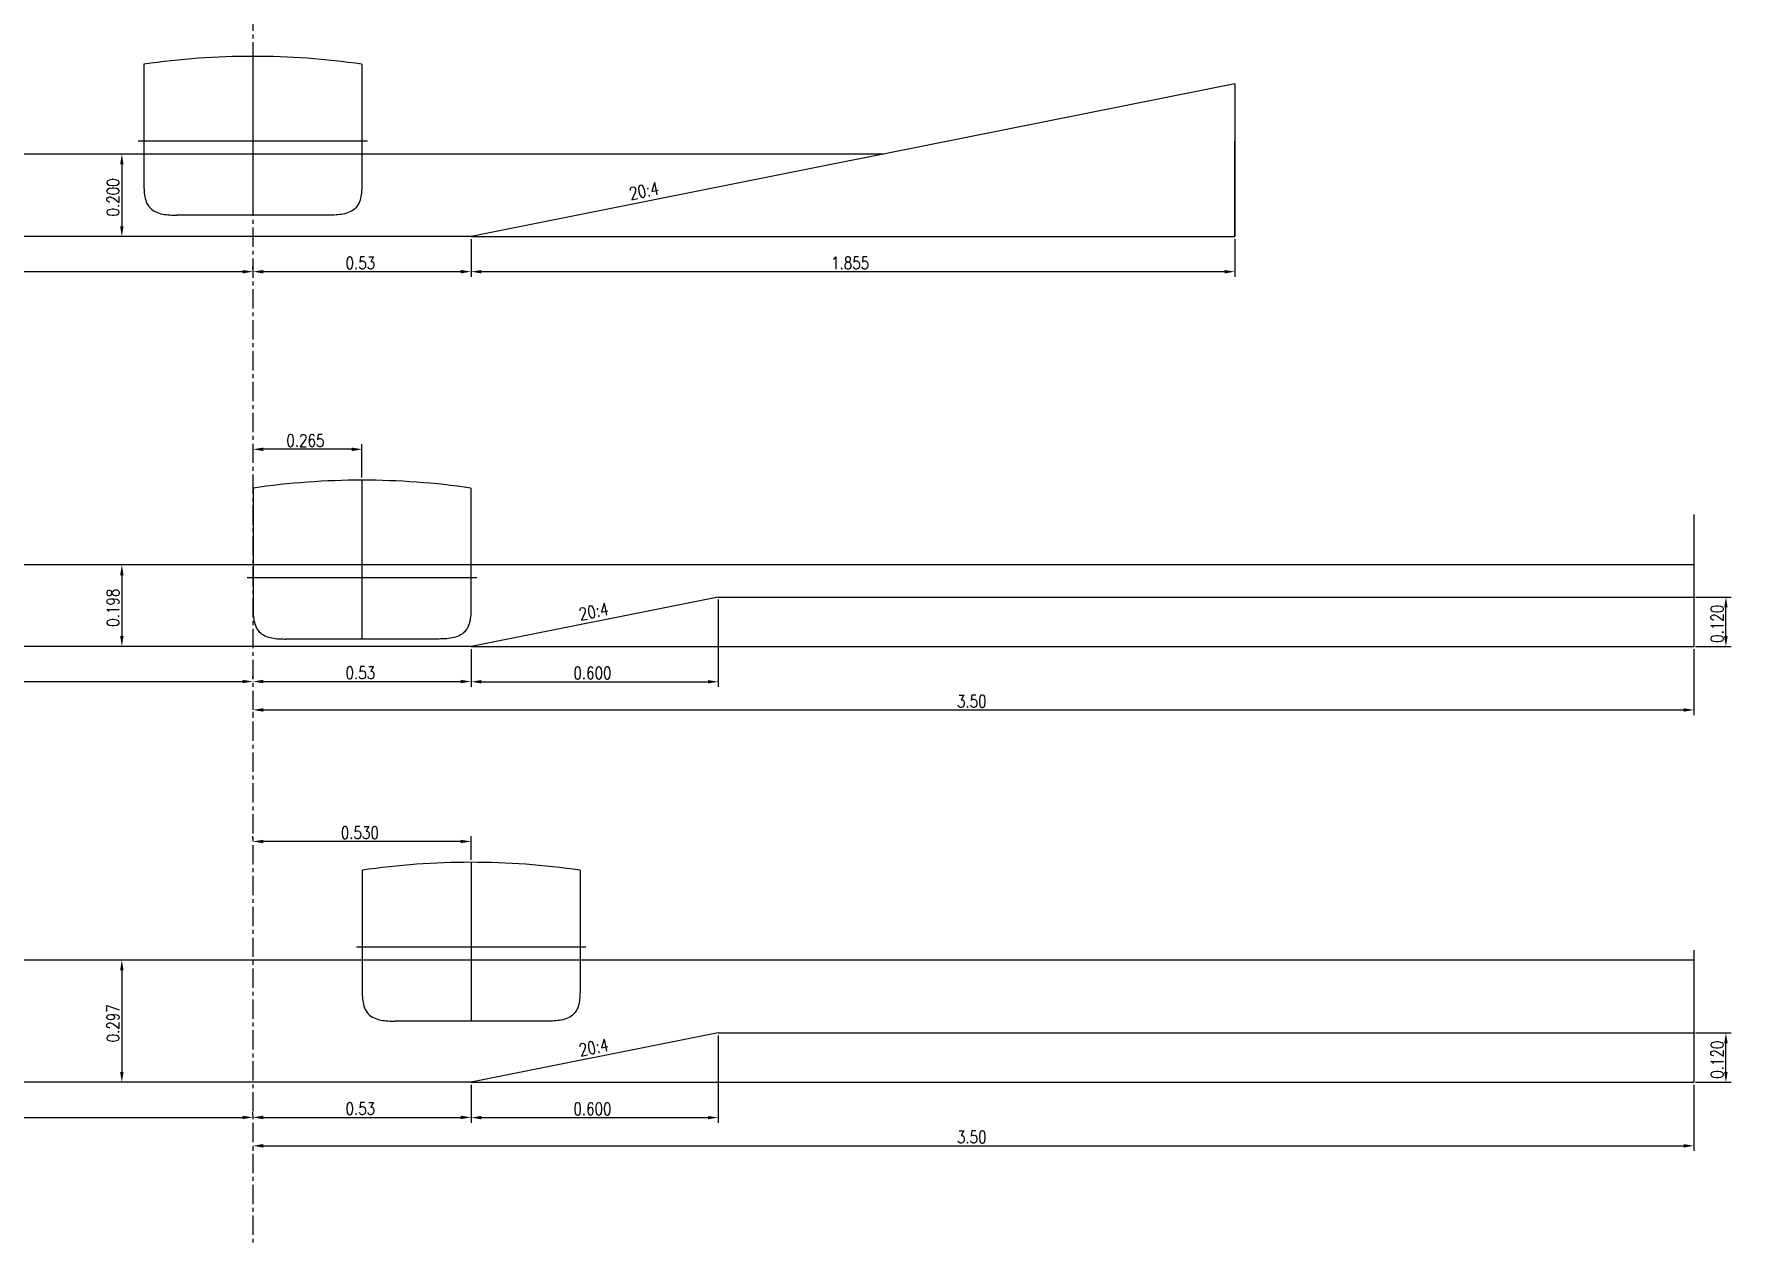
# Model space of a CAD drawing. Extents: x -4825 to 2405, y -6885 to 4012.
# Drawn here: x -1857 to 2265, y -1428 to 1492 of the extents above; entities that cross this region are included whole.
import ezdxf

# ---------------------------------------------------------------- set-up
doc = ezdxf.new("R2010")
doc.units = 0
doc.header["$LTSCALE"] = 37.5
doc.header["$PDMODE"] = 1
doc.linetypes.add('CENTER', pattern=[2, 1.25, -0.25, 0.25, -0.25])
doc.layers.get('DEFPOINTS').update_dxf_attribs({"linetype": 'CONTINUOUS'})
for name, color, linetype in [('25AS', 6, 'CENTER'), ('35VL', 8, 'CONTINUOUS'), ('50VL', 9, 'CONTINUOUS'), ('BASE', 7, 'CONTINUOUS'), ('FREE_SURFACE', 5, 'CONTINUOUS'), ('MAAT', 6, 'CONTINUOUS'), ('STATIONS', 7, 'CONTINUOUS'), ('TEXT35', 8, 'CONTINUOUS')]:
    doc.layers.add(name, color=color, linetype=linetype)
doc.styles.add('ROMANS', font='romans', dxfattribs={"width": 0.8})
doc.dimstyles.get("Standard").update_dxf_attribs({"dimtxt": 3, "dimasz": 2.5, "dimexe": 1.25, "dimexo": 0.625, "dimtad": 1, "dimcen": 2.5, "dimclrd": 6, "dimclre": 6, "dimclrt": 8, "dimazin": 3, "dimtfac": 0.833333, "dimtmove": 0, "dimatfit": 3})

# ---------------------------------------------------------------- blocks, each defined once
blk = doc.blocks.new('*U79')
at = {"layer": 'MAAT', "color": 8, "style": 'ROMANS', "width": 0.8}
blk.add_text('1.855', height=30, dxfattribs=at).set_placement((79.2, 921.1))
blk = doc.blocks.new('*D8')
at = {"layer": 'DEFPOINTS', "color": 0}
for p in [(-795.1, 1000.1), (1059.9, 1000.1), (1059.9, 914.9)]:
    blk.add_point(p, dxfattribs=at)
at = {"layer": 'MAAT', "color": 6}
for p, q in [((-795.1, 993.9), (-795.1, 902.4)), ((1059.9, 993.9), (1059.9, 902.4)), ((-770.1, 914.9), (1034.9, 914.9))]:
    blk.add_line(p, q, dxfattribs=at)
for points in [[(-770.1, 919), (-770.1, 910.7), (-795.1, 914.9)], [(1034.9, 919), (1034.9, 910.7), (1059.9, 914.9)]]:
    blk.add_solid(points, dxfattribs=at)
at = {"layer": 'MAAT'}
blk.add_blockref('*U79', (0, 0), dxfattribs=at)
blk = doc.blocks.new('*U121')
at = {"layer": 'MAAT', "color": 8, "style": 'ROMANS', "width": 0.8}
blk.add_text('0.53', height=30, dxfattribs=at).set_placement((-1100.1, 921.1))
blk = doc.blocks.new('*D9')
at = {"layer": 'DEFPOINTS', "color": 0}
for p in [(-795.1, 1000.1), (-1325.1, 914.9), (-795.1, 914.9)]:
    blk.add_point(p, dxfattribs=at)
at = {"layer": 'MAAT', "color": 6}
for p, q in [((-795.1, 993.9), (-795.1, 902.4)), ((-1325.1, 921.1), (-1325.1, 927.4)), ((-1300.1, 914.9), (-820.1, 914.9))]:
    blk.add_line(p, q, dxfattribs=at)
for points in [[(-1300.1, 919), (-1300.1, 910.7), (-1325.1, 914.9)], [(-820.1, 919), (-820.1, 910.7), (-795.1, 914.9)]]:
    blk.add_solid(points, dxfattribs=at)
at = {"layer": 'MAAT'}
blk.add_blockref('*U121', (0, 0), dxfattribs=at)
blk = doc.blocks.new('*U78')
at = {"layer": 'MAAT', "color": 8, "style": 'ROMANS', "width": 0.8}
blk.add_text('3.50', height=30, dxfattribs=at).set_placement((-3115.1, 921.1))
blk = doc.blocks.new('*D10')
at = {"layer": 'DEFPOINTS', "color": 0}
for p in [(-4825.1, 1000.1), (-1325.1, 914.9), (-1325.1, 914.9)]:
    blk.add_point(p, dxfattribs=at)
at = {"layer": 'MAAT', "color": 6}
for p, q in [((-4825.1, 993.9), (-4825.1, 902.4)), ((-4800.1, 914.9), (-1350.1, 914.9)), ((-1325.1, 921.1), (-1325.1, 927.4))]:
    blk.add_line(p, q, dxfattribs=at)
for points in [[(-4800.1, 919), (-4800.1, 910.7), (-4825.1, 914.9)], [(-1350.1, 919), (-1350.1, 910.7), (-1325.1, 914.9)]]:
    blk.add_solid(points, dxfattribs=at)
at = {"layer": 'MAAT'}
blk.add_blockref('*U78', (0, 0), dxfattribs=at)
blk = doc.blocks.new('*U89')
at = {"layer": 'MAAT', "color": 8, "style": 'ROMANS', "width": 0.8}
blk.add_text('0.600', height=30, dxfattribs=at).set_placement((-546.6, -1133.7))
blk = doc.blocks.new('*D17')
at = {"layer": 'DEFPOINTS', "color": 0}
for p in [(-195.1, -934.2), (-795.1, -1054.2), (-195.1, -1140)]:
    blk.add_point(p, dxfattribs=at)
at = {"layer": 'MAAT', "color": 6}
for p, q in [((-195.1, -940.4), (-195.1, -1152.5)), ((-795.1, -1060.4), (-795.1, -1152.5)), ((-770.1, -1140), (-220.1, -1140))]:
    blk.add_line(p, q, dxfattribs=at)
for points in [[(-770.1, -1135.8), (-770.1, -1144.1), (-795.1, -1140)], [(-220.1, -1135.8), (-220.1, -1144.1), (-195.1, -1140)]]:
    blk.add_solid(points, dxfattribs=at)
at = {"layer": 'MAAT'}
blk.add_blockref('*U89', (0, 0), dxfattribs=at)
blk = doc.blocks.new('*U81')
at = {"layer": 'MAAT', "color": 8, "style": 'ROMANS', "width": 0.8}
blk.add_text('0.120', height=30, rotation=90, dxfattribs=at).set_placement((2246.4, -1045.6))
blk = doc.blocks.new('*D18')
at = {"layer": 'DEFPOINTS', "color": 0}
for p in [(2172.9, -934.2), (2252.7, -934.2), (2172.9, -1054.2)]:
    blk.add_point(p, dxfattribs=at)
at = {"layer": 'MAAT', "color": 6}
for p, q in [((2179.1, -934.2), (2265.2, -934.2)), ((2252.7, -1029.2), (2252.7, -959.2)), ((2179.1, -1054.2), (2265.2, -1054.2))]:
    blk.add_line(p, q, dxfattribs=at)
for points in [[(2248.5, -959.2), (2256.8, -959.2), (2252.7, -934.2)], [(2248.5, -1029.2), (2256.8, -1029.2), (2252.7, -1054.2)]]:
    blk.add_solid(points, dxfattribs=at)
at = {"layer": 'MAAT'}
blk.add_blockref('*U81', (0, 0), dxfattribs=at)
blk = doc.blocks.new('*U125')
at = {"layer": 'MAAT', "color": 8, "style": 'ROMANS', "width": 0.8}
blk.add_text('0.53', height=30, dxfattribs=at).set_placement((-1100.1, -1133.2))
blk = doc.blocks.new('*D19')
at = {"layer": 'DEFPOINTS', "color": 0}
for p in [(-795.1, -1054.2), (-1325.1, -1139.5), (-795.1, -1139.5)]:
    blk.add_point(p, dxfattribs=at)
at = {"layer": 'MAAT', "color": 6}
for p, q in [((-795.1, -1060.4), (-795.1, -1152)), ((-1325.1, -1133.2), (-1325.1, -1127)), ((-1300.1, -1139.5), (-820.1, -1139.5))]:
    blk.add_line(p, q, dxfattribs=at)
for points in [[(-1300.1, -1135.3), (-1300.1, -1143.6), (-1325.1, -1139.5)], [(-820.1, -1135.3), (-820.1, -1143.6), (-795.1, -1139.5)]]:
    blk.add_solid(points, dxfattribs=at)
at = {"layer": 'MAAT'}
blk.add_blockref('*U125', (0, 0), dxfattribs=at)
blk = doc.blocks.new('*U90')
at = {"layer": 'MAAT', "color": 8, "style": 'ROMANS', "width": 0.8}
blk.add_text('3.50', height=30, dxfattribs=at).set_placement((-3115.1, -1133.2))
blk = doc.blocks.new('*D20')
at = {"layer": 'DEFPOINTS', "color": 0}
for p in [(-4825.1, -1054.2), (-1325.1, -1139.5), (-1325.1, -1139.5)]:
    blk.add_point(p, dxfattribs=at)
at = {"layer": 'MAAT', "color": 6}
for p, q in [((-4825.1, -1060.4), (-4825.1, -1152)), ((-4800.1, -1139.5), (-1350.1, -1139.5)), ((-1325.1, -1133.2), (-1325.1, -1127))]:
    blk.add_line(p, q, dxfattribs=at)
for points in [[(-4800.1, -1135.3), (-4800.1, -1143.6), (-4825.1, -1139.5)], [(-1350.1, -1135.3), (-1350.1, -1143.6), (-1325.1, -1139.5)]]:
    blk.add_solid(points, dxfattribs=at)
at = {"layer": 'MAAT'}
blk.add_blockref('*U90', (0, 0), dxfattribs=at)
blk = doc.blocks.new('*U136')
at = {"layer": 'MAAT', "color": 8, "style": 'ROMANS', "width": 0.8}
blk.add_text('3.50', height=30, dxfattribs=at).set_placement((384.9, -1202.2))
blk = doc.blocks.new('*D21')
at = {"layer": 'DEFPOINTS', "color": 0}
for p in [(2174.9, -1054.2), (-1325.1, -1207.2), (2174.9, -1208.5)]:
    blk.add_point(p, dxfattribs=at)
at = {"layer": 'MAAT', "color": 6}
for p, q in [((2174.9, -1060.4), (2174.9, -1221)), ((-1325.1, -1213.5), (-1325.1, -1221)), ((-1300.1, -1208.5), (2149.9, -1208.5))]:
    blk.add_line(p, q, dxfattribs=at)
for points in [[(-1300.1, -1204.3), (-1300.1, -1212.7), (-1325.1, -1208.5)], [(2149.9, -1204.3), (2149.9, -1212.7), (2174.9, -1208.5)]]:
    blk.add_solid(points, dxfattribs=at)
at = {"layer": 'MAAT'}
blk.add_blockref('*U136', (0, 0), dxfattribs=at)
blk = doc.blocks.new('*U87')
at = {"layer": 'MAAT', "color": 8, "style": 'ROMANS', "width": 0.8}
blk.add_text('0.600', height=30, dxfattribs=at).set_placement((-546.6, -74.9))
blk = doc.blocks.new('*D43')
at = {"layer": 'DEFPOINTS', "color": 0}
for p in [(-195.1, 124.6), (-795.1, 4.6), (-195.1, -81.2)]:
    blk.add_point(p, dxfattribs=at)
at = {"layer": 'MAAT', "color": 6}
for p, q in [((-195.1, 118.3), (-195.1, -93.7)), ((-795.1, -1.7), (-795.1, -93.7)), ((-770.1, -81.2), (-220.1, -81.2))]:
    blk.add_line(p, q, dxfattribs=at)
for points in [[(-770.1, -77), (-770.1, -85.4), (-795.1, -81.2)], [(-220.1, -77), (-220.1, -85.4), (-195.1, -81.2)]]:
    blk.add_solid(points, dxfattribs=at)
at = {"layer": 'MAAT'}
blk.add_blockref('*U87', (0, 0), dxfattribs=at)
blk = doc.blocks.new('*U80')
at = {"layer": 'MAAT', "color": 8, "style": 'ROMANS', "width": 0.8}
blk.add_text('0.120', height=30, rotation=90, dxfattribs=at).set_placement((2246.4, 13.2))
blk = doc.blocks.new('*D44')
at = {"layer": 'DEFPOINTS', "color": 0}
for p in [(2172.9, 124.6), (2252.7, 124.6), (2172.9, 4.6)]:
    blk.add_point(p, dxfattribs=at)
at = {"layer": 'MAAT', "color": 6}
for p, q in [((2179.1, 124.6), (2265.2, 124.6)), ((2252.7, 29.6), (2252.7, 99.6)), ((2179.1, 4.6), (2265.2, 4.6))]:
    blk.add_line(p, q, dxfattribs=at)
for points in [[(2248.5, 99.6), (2256.8, 99.6), (2252.7, 124.6)], [(2248.5, 29.6), (2256.8, 29.6), (2252.7, 4.6)]]:
    blk.add_solid(points, dxfattribs=at)
at = {"layer": 'MAAT'}
blk.add_blockref('*U80', (0, 0), dxfattribs=at)
blk = doc.blocks.new('*U126')
at = {"layer": 'MAAT', "color": 8, "style": 'ROMANS', "width": 0.8}
blk.add_text('0.53', height=30, dxfattribs=at).set_placement((-1100.1, -74.4))
blk = doc.blocks.new('*D45')
at = {"layer": 'DEFPOINTS', "color": 0}
for p in [(-795.1, 4.6), (-1325.1, -80.7), (-795.1, -80.7)]:
    blk.add_point(p, dxfattribs=at)
at = {"layer": 'MAAT', "color": 6}
for p, q in [((-795.1, -1.7), (-795.1, -93.2)), ((-1325.1, -74.4), (-1325.1, -68.2)), ((-1300.1, -80.7), (-820.1, -80.7))]:
    blk.add_line(p, q, dxfattribs=at)
for points in [[(-1300.1, -76.5), (-1300.1, -84.9), (-1325.1, -80.7)], [(-820.1, -76.5), (-820.1, -84.9), (-795.1, -80.7)]]:
    blk.add_solid(points, dxfattribs=at)
at = {"layer": 'MAAT'}
blk.add_blockref('*U126', (0, 0), dxfattribs=at)
blk = doc.blocks.new('*U88')
at = {"layer": 'MAAT', "color": 8, "style": 'ROMANS', "width": 0.8}
blk.add_text('3.50', height=30, dxfattribs=at).set_placement((-3115.1, -74.4))
blk = doc.blocks.new('*D46')
at = {"layer": 'DEFPOINTS', "color": 0}
for p in [(-4825.1, 4.6), (-1325.1, -80.7), (-1325.1, -80.7)]:
    blk.add_point(p, dxfattribs=at)
at = {"layer": 'MAAT', "color": 6}
for p, q in [((-4825.1, -1.7), (-4825.1, -93.2)), ((-4800.1, -80.7), (-1350.1, -80.7)), ((-1325.1, -74.4), (-1325.1, -68.2))]:
    blk.add_line(p, q, dxfattribs=at)
for points in [[(-4800.1, -76.5), (-4800.1, -84.9), (-4825.1, -80.7)], [(-1350.1, -76.5), (-1350.1, -84.9), (-1325.1, -80.7)]]:
    blk.add_solid(points, dxfattribs=at)
at = {"layer": 'MAAT'}
blk.add_blockref('*U88', (0, 0), dxfattribs=at)
blk = doc.blocks.new('*U137')
at = {"layer": 'MAAT', "color": 8, "style": 'ROMANS', "width": 0.8}
blk.add_text('3.50', height=30, dxfattribs=at).set_placement((384.9, -143.5))
blk = doc.blocks.new('*D47')
at = {"layer": 'DEFPOINTS', "color": 0}
for p in [(2174.9, 4.6), (-1325.1, -148.5), (2174.9, -149.7)]:
    blk.add_point(p, dxfattribs=at)
at = {"layer": 'MAAT', "color": 6}
for p, q in [((2174.9, -1.7), (2174.9, -162.2)), ((-1325.1, -154.7), (-1325.1, -162.2)), ((-1300.1, -149.7), (2149.9, -149.7))]:
    blk.add_line(p, q, dxfattribs=at)
for points in [[(-1300.1, -145.6), (-1300.1, -153.9), (-1325.1, -149.7)], [(2149.9, -145.6), (2149.9, -153.9), (2174.9, -149.7)]]:
    blk.add_solid(points, dxfattribs=at)
at = {"layer": 'MAAT'}
blk.add_blockref('*U137', (0, 0), dxfattribs=at)
blk = doc.blocks.new('*U116')
at = {"layer": 'MAAT', "color": 8, "style": 'ROMANS', "width": 0.8}
blk.add_text('0.265', height=30, dxfattribs=at).set_placement((-1243.9, 489.7))
blk = doc.blocks.new('*D50')
at = {"layer": 'DEFPOINTS', "color": 0}
for p in [(-1324.8, 483.4), (-1324.8, 483.4), (-1060.1, 408.4)]:
    blk.add_point(p, dxfattribs=at)
at = {"layer": 'MAAT', "color": 6}
for p, q in [((-1324.8, 489.7), (-1324.8, 495.9)), ((-1060.1, 414.6), (-1060.1, 495.9)), ((-1085.1, 483.4), (-1299.8, 483.4))]:
    blk.add_line(p, q, dxfattribs=at)
for points in [[(-1299.8, 487.6), (-1299.8, 479.2), (-1324.8, 483.4)], [(-1085.1, 487.6), (-1085.1, 479.2), (-1060.1, 483.4)]]:
    blk.add_solid(points, dxfattribs=at)
at = {"layer": 'MAAT'}
blk.add_blockref('*U116', (0, 0), dxfattribs=at)
blk = doc.blocks.new('*U115')
at = {"layer": 'MAAT', "color": 8, "style": 'ROMANS', "width": 0.8}
blk.add_text('0.530', height=30, dxfattribs=at).set_placement((-1111.6, -463))
blk = doc.blocks.new('*D51')
at = {"layer": 'DEFPOINTS', "color": 0}
for p in [(-1325.1, -469.2), (-1325.1, -469.2), (-795.1, -519.9)]:
    blk.add_point(p, dxfattribs=at)
at = {"layer": 'MAAT', "color": 6}
for p, q in [((-1325.1, -463), (-1325.1, -456.7)), ((-820.1, -469.2), (-1300.1, -469.2)), ((-795.1, -513.6), (-795.1, -456.7))]:
    blk.add_line(p, q, dxfattribs=at)
for points in [[(-1300.1, -465.1), (-1300.1, -473.4), (-1325.1, -469.2)], [(-820.1, -465.1), (-820.1, -473.4), (-795.1, -469.2)]]:
    blk.add_solid(points, dxfattribs=at)
at = {"layer": 'MAAT'}
blk.add_blockref('*U115', (0, 0), dxfattribs=at)
blk = doc.blocks.new('*U113')
at = {"layer": 'MAAT', "color": 8, "style": 'ROMANS', "width": 0.8}
blk.add_text('0.200', height=30, rotation=90, dxfattribs=at).set_placement((-1649.7, 1049))
blk = doc.blocks.new('*D66')
at = {"layer": 'DEFPOINTS', "color": 0}
for p in [(-1643.4, 1200.6), (-1643.4, 1000.1), (-1643.4, 1000.1)]:
    blk.add_point(p, dxfattribs=at)
at = {"layer": 'MAAT', "color": 6}
for p, q in [((-1649.7, 1200.6), (-1655.9, 1200.6)), ((-1643.4, 1175.6), (-1643.4, 1025.1)), ((-1649.7, 1000.1), (-1655.9, 1000.1))]:
    blk.add_line(p, q, dxfattribs=at)
for points in [[(-1647.6, 1175.6), (-1639.2, 1175.6), (-1643.4, 1200.6)], [(-1647.6, 1025.1), (-1639.2, 1025.1), (-1643.4, 1000.1)]]:
    blk.add_solid(points, dxfattribs=at)
at = {"layer": 'MAAT'}
blk.add_blockref('*U113', (0, 0), dxfattribs=at)
blk = doc.blocks.new('*U110')
at = {"layer": 'MAAT', "color": 8, "style": 'ROMANS', "width": 0.8}
blk.add_text('0.198', height=30, rotation=90, dxfattribs=at).set_placement((-1649.7, 52.2))
blk = doc.blocks.new('*D67')
at = {"layer": 'DEFPOINTS', "color": 0}
for p in [(-1643.4, 202.6), (-1643.4, 4.6), (-1643.4, 4.6)]:
    blk.add_point(p, dxfattribs=at)
at = {"layer": 'MAAT', "color": 6}
for p, q in [((-1649.7, 202.6), (-1655.9, 202.6)), ((-1643.4, 177.6), (-1643.4, 29.6)), ((-1649.7, 4.6), (-1655.9, 4.6))]:
    blk.add_line(p, q, dxfattribs=at)
for points in [[(-1647.6, 177.6), (-1639.2, 177.6), (-1643.4, 202.6)], [(-1647.6, 29.6), (-1639.2, 29.6), (-1643.4, 4.6)]]:
    blk.add_solid(points, dxfattribs=at)
at = {"layer": 'MAAT'}
blk.add_blockref('*U110', (0, 0), dxfattribs=at)
blk = doc.blocks.new('*U111')
at = {"layer": 'MAAT', "color": 8, "style": 'ROMANS', "width": 0.8}
blk.add_text('0.297', height=30, rotation=90, dxfattribs=at).set_placement((-1649.7, -957.1))
blk = doc.blocks.new('*D68')
at = {"layer": 'DEFPOINTS', "color": 0}
for p in [(-1643.4, -757.2), (-1643.4, -1054.2), (-1643.4, -1054.2)]:
    blk.add_point(p, dxfattribs=at)
at = {"layer": 'MAAT', "color": 6}
for p, q in [((-1649.7, -757.2), (-1655.9, -757.2)), ((-1643.4, -782.2), (-1643.4, -1029.2)), ((-1649.7, -1054.2), (-1655.9, -1054.2))]:
    blk.add_line(p, q, dxfattribs=at)
for points in [[(-1647.6, -782.2), (-1639.2, -782.2), (-1643.4, -757.2)], [(-1647.6, -1029.2), (-1639.2, -1029.2), (-1643.4, -1054.2)]]:
    blk.add_solid(points, dxfattribs=at)
at = {"layer": 'MAAT'}
blk.add_blockref('*U111', (0, 0), dxfattribs=at)

msp = doc.modelspace()

# ---------------------------------------------------------------- linework, layer by layer
at = {"layer": '25AS'}
msp.add_line((-1325.1253, 3947.0604), (-1325.1253, -6883.9027), dxfattribs=at)
at = {"layer": '35VL'}
for p, q in [((-1325.1253, 1000.1408), (-4825.1253, 1000.1408)), ((-795.1253, 1000.1408), (-1325.1253, 1000.1408)), ((-1325.1253, 4.5867), (-4825.1253, 4.5867)), ((-795.1253, 4.5867), (-1325.1253, 4.5867)), ((-1325.1253, -1054.1857), (-4825.1253, -1054.1857)), ((-795.1253, -1054.1857), (-1325.1253, -1054.1857))]:
    msp.add_line(p, q, dxfattribs=at)
msp.add_point((993.3847, 881.8499), dxfattribs=at)
at = {"layer": '50VL'}
for p, q in [((1059.8747, 1371.1408), (-795.1253, 1000.1408)), ((1059.8747, 1371.1408), (1059.8747, 1000.1408)), ((-795.1253, 1000.1408), (1059.8747, 1000.1408)), ((2174.8747, 325.2929), (2174.8747, 4.5867)), ((-195.1253, 124.5867), (-795.1253, 4.5867)), ((-195.1253, 124.5867), (2172.8747, 124.5867)), ((-795.1253, 4.5867), (2174.8747, 4.5867)), ((2174.8747, -733.4796), (2174.8747, -1054.1857)), ((-195.1253, -934.1857), (-795.1253, -1054.1857)), ((-195.1253, -934.1857), (2172.8747, -934.1857)), ((-795.1253, -1054.1857), (2174.8747, -1054.1857))]:
    msp.add_line(p, q, dxfattribs=at)
at = {"layer": 'BASE', "color": 211}
for p, q in [((-1046.5133, 1232.1358), (-1603.7373, 1232.1358)), ((-1046.5133, 1200.6358), (-1603.7373, 1200.6358)), ((-781.5133, 202.5867), (-1338.7373, 202.5867)), ((-781.5133, 171.0867), (-1338.7373, 171.0867)), ((-516.5133, -725.6557), (-1073.7373, -725.6557)), ((-516.5133, -757.1557), (-1073.7373, -757.1557))]:
    msp.add_line(p, q, dxfattribs=at)
at = {"layer": 'FREE_SURFACE'}
for p, q in [((207.3497, 1200.6358), (-4825.1253, 1200.6358)), ((2174.8747, 202.5867), (-4825.1253, 202.5867)), ((2174.8747, -757.1557), (-4825.1253, -757.1557))]:
    msp.add_line(p, q, dxfattribs=at)
at = {"layer": 'MAAT'}
msp.add_line((1059.8747, 1000.1408), (1059.8747, 1232.0158), dxfattribs=at)
at = {"layer": 'STATIONS'}
for p, q in [((-1325.1253, 1437.9402), (-1325.1253, 1052.1358)), ((-1140.3473, 1052.1548), (-1509.9033, 1052.1548)), ((-1060.1253, 408.3911), (-1060.1253, 22.5867)), ((-875.3473, 22.6057), (-1244.9033, 22.6057)), ((-795.1253, -519.8513), (-795.1253, -905.6557)), ((-610.3473, -905.6367), (-979.9033, -905.6367))]:
    msp.add_line(p, q, dxfattribs=at)
at = {"layer": 'STATIONS', "color": 135}
for points in [[(-1589.8033, 1418.8548), (-1589.8033, 1416.2548), (-1589.8033, 1413.1548), (-1589.8033, 1409.6548), (-1589.8033, 1405.8548), (-1589.8033, 1401.6548), (-1589.8033, 1397.3548), (-1589.8033, 1393.0548), (-1589.8033, 1388.6548), (-1589.8033, 1384.3548), (-1589.8033, 1379.9548), (-1589.8033, 1375.6548), (-1589.8033, 1371.2548), (-1589.8033, 1366.8548), (-1589.8033, 1362.5548), (-1589.8033, 1358.1548), (-1589.8033, 1353.8548), (-1589.8033, 1349.5548), (-1589.8033, 1345.1548), (-1589.8033, 1340.7548), (-1589.8033, 1336.4548), (-1589.8033, 1332.0548), (-1589.8033, 1327.7548), (-1589.8033, 1323.3548), (-1589.8033, 1319.0548), (-1589.8033, 1314.6548), (-1589.8033, 1310.3548), (-1589.8033, 1305.9548), (-1589.8033, 1301.6548), (-1589.8033, 1297.2548), (-1589.8033, 1292.9548), (-1589.8033, 1288.5548), (-1589.8033, 1284.2548), (-1589.8033, 1279.8548), (-1589.8033, 1275.5548), (-1589.8033, 1271.1548), (-1589.8033, 1266.8548), (-1589.8033, 1262.4548), (-1589.8033, 1258.1548), (-1589.8033, 1253.7548), (-1589.8033, 1249.4548), (-1589.8033, 1245.0548), (-1589.8033, 1240.6548), (-1589.8033, 1236.3548), (-1589.8033, 1231.9548), (-1589.8033, 1227.6548), (-1589.8033, 1223.2548), (-1589.8033, 1218.9548), (-1589.8033, 1214.6548), (-1589.8033, 1210.2548), (-1589.8033, 1205.8548), (-1589.8033, 1201.5548), (-1589.8033, 1197.1548), (-1589.8033, 1192.8548), (-1589.8033, 1188.4548), (-1589.8033, 1184.1548), (-1589.8033, 1179.7548), (-1589.8033, 1175.4548), (-1589.8033, 1171.0548), (-1589.8033, 1166.7548), (-1589.8033, 1162.3548), (-1589.8033, 1158.0548), (-1589.8033, 1153.6548), (-1589.8033, 1149.3548), (-1589.8033, 1144.9548), (-1589.8033, 1140.6548), (-1589.8033, 1136.2548), (-1589.8033, 1131.9548), (-1589.8033, 1127.5548), (-1589.7033, 1123.2548), (-1589.6033, 1118.8548), (-1589.4033, 1114.4548), (-1589.2033, 1110.1548), (-1588.8033, 1105.8548), (-1588.2033, 1101.5548), (-1587.5033, 1097.2548), (-1586.6033, 1092.9548), (-1585.5033, 1088.7548), (-1584.0033, 1084.6548), (-1582.3033, 1080.6548), (-1580.2033, 1076.8548), (-1577.7033, 1073.2548), (-1574.9033, 1069.9548), (-1571.7033, 1066.9548), (-1568.3033, 1064.2548), (-1564.6033, 1061.9548), (-1560.8033, 1059.9548), (-1556.8033, 1058.2548), (-1552.6033, 1056.8548), (-1548.4033, 1055.6548), (-1544.2033, 1054.7548), (-1539.9033, 1054.0548), (-1535.6033, 1053.4548), (-1531.3033, 1052.9548), (-1527.0033, 1052.6548), (-1522.8033, 1052.4548), (-1518.9033, 1052.3548), (-1515.5033, 1052.2548), (-1512.4033, 1052.1548), (-1509.9033, 1052.1548)], [(-1060.4473, 1418.8548), (-1060.4473, 1416.2548), (-1060.4473, 1413.1548), (-1060.4473, 1409.6548), (-1060.4473, 1405.8548), (-1060.4473, 1401.6548), (-1060.4473, 1397.3548), (-1060.4473, 1393.0548), (-1060.4473, 1388.6548), (-1060.4473, 1384.3548), (-1060.4473, 1379.9548), (-1060.4473, 1375.6548), (-1060.4473, 1371.2548), (-1060.4473, 1366.8548), (-1060.4473, 1362.5548), (-1060.4473, 1358.1548), (-1060.4473, 1353.8548), (-1060.4473, 1349.5548), (-1060.4473, 1345.1548), (-1060.4473, 1340.7548), (-1060.4473, 1336.4548), (-1060.4473, 1332.0548), (-1060.4473, 1327.7548), (-1060.4473, 1323.3548), (-1060.4473, 1319.0548), (-1060.4473, 1314.6548), (-1060.4473, 1310.3548), (-1060.4473, 1305.9548), (-1060.4473, 1301.6548), (-1060.4473, 1297.2548), (-1060.4473, 1292.9548), (-1060.4473, 1288.5548), (-1060.4473, 1284.2548), (-1060.4473, 1279.8548), (-1060.4473, 1275.5548), (-1060.4473, 1271.1548), (-1060.4473, 1266.8548), (-1060.4473, 1262.4548), (-1060.4473, 1258.1548), (-1060.4473, 1253.7548), (-1060.4473, 1249.4548), (-1060.4473, 1245.0548), (-1060.4473, 1240.6548), (-1060.4473, 1236.3548), (-1060.4473, 1231.9548), (-1060.4473, 1227.6548), (-1060.4473, 1223.2548), (-1060.4473, 1218.9548), (-1060.4473, 1214.6548), (-1060.4473, 1210.2548), (-1060.4473, 1205.8548), (-1060.4473, 1201.5548), (-1060.4473, 1197.1548), (-1060.4473, 1192.8548), (-1060.4473, 1188.4548), (-1060.4473, 1184.1548), (-1060.4473, 1179.7548), (-1060.4473, 1175.4548), (-1060.4473, 1171.0548), (-1060.4473, 1166.7548), (-1060.4473, 1162.3548), (-1060.4473, 1158.0548), (-1060.4473, 1153.6548), (-1060.4473, 1149.3548), (-1060.4473, 1144.9548), (-1060.4473, 1140.6548), (-1060.4473, 1136.2548), (-1060.4473, 1131.9548), (-1060.4473, 1127.5548), (-1060.5473, 1123.2548), (-1060.6473, 1118.8548), (-1060.8473, 1114.4548), (-1061.0473, 1110.1548), (-1061.4473, 1105.8548), (-1062.0473, 1101.5548), (-1062.7473, 1097.2548), (-1063.6473, 1092.9548), (-1064.7473, 1088.7548), (-1066.2473, 1084.6548), (-1067.9473, 1080.6548), (-1070.0473, 1076.8548), (-1072.5473, 1073.2548), (-1075.3473, 1069.9548), (-1078.5473, 1066.9548), (-1081.9473, 1064.2548), (-1085.6473, 1061.9548), (-1089.4473, 1059.9548), (-1093.4473, 1058.2548), (-1097.6473, 1056.8548), (-1101.8473, 1055.6548), (-1106.0473, 1054.7548), (-1110.3473, 1054.0548), (-1114.6473, 1053.4548), (-1118.9473, 1052.9548), (-1123.2473, 1052.6548), (-1127.4473, 1052.4548), (-1131.3473, 1052.3548), (-1134.7473, 1052.2548), (-1137.8473, 1052.1548), (-1140.3473, 1052.1548)], [(-1324.8033, 389.3057), (-1324.8033, 386.7057), (-1324.8033, 383.6057), (-1324.8033, 380.1057), (-1324.8033, 376.3057), (-1324.8033, 372.1057), (-1324.8033, 367.8057), (-1324.8033, 363.5057), (-1324.8033, 359.1057), (-1324.8033, 354.8057), (-1324.8033, 350.4057), (-1324.8033, 346.1057), (-1324.8033, 341.7057), (-1324.8033, 337.3057), (-1324.8033, 333.0057), (-1324.8033, 328.6057), (-1324.8033, 324.3057), (-1324.8033, 320.0057), (-1324.8033, 315.6057), (-1324.8033, 311.2057), (-1324.8033, 306.9057), (-1324.8033, 302.5057), (-1324.8033, 298.2057), (-1324.8033, 293.8057), (-1324.8033, 289.5057), (-1324.8033, 285.1057), (-1324.8033, 280.8057), (-1324.8033, 276.4057), (-1324.8033, 272.1057), (-1324.8033, 267.7057), (-1324.8033, 263.4057), (-1324.8033, 259.0057), (-1324.8033, 254.7057), (-1324.8033, 250.3057), (-1324.8033, 246.0057), (-1324.8033, 241.6057), (-1324.8033, 237.3057), (-1324.8033, 232.9057), (-1324.8033, 228.6057), (-1324.8033, 224.2057), (-1324.8033, 219.9057), (-1324.8033, 215.5057), (-1324.8033, 211.1057), (-1324.8033, 206.8057), (-1324.8033, 202.4057), (-1324.8033, 198.1057), (-1324.8033, 193.7057), (-1324.8033, 189.4057), (-1324.8033, 185.1057), (-1324.8033, 180.7057), (-1324.8033, 176.3057), (-1324.8033, 172.0057), (-1324.8033, 167.6057), (-1324.8033, 163.3057), (-1324.8033, 158.9057), (-1324.8033, 154.6057), (-1324.8033, 150.2057), (-1324.8033, 145.9057), (-1324.8033, 141.5057), (-1324.8033, 137.2057), (-1324.8033, 132.8057), (-1324.8033, 128.5057), (-1324.8033, 124.1057), (-1324.8033, 119.8057), (-1324.8033, 115.4057), (-1324.8033, 111.1057), (-1324.8033, 106.7057), (-1324.8033, 102.4057), (-1324.8033, 98.0057), (-1324.7033, 93.7057), (-1324.6033, 89.3057), (-1324.4033, 84.9057), (-1324.2033, 80.6057), (-1323.8033, 76.3057), (-1323.2033, 72.0057), (-1322.5033, 67.7057), (-1321.6033, 63.4057), (-1320.5033, 59.2057), (-1319.0033, 55.1057), (-1317.3033, 51.1057), (-1315.2033, 47.3057), (-1312.7033, 43.7057), (-1309.9033, 40.4057), (-1306.7033, 37.4057), (-1303.3033, 34.7057), (-1299.6033, 32.4057), (-1295.8033, 30.4057), (-1291.8033, 28.7057), (-1287.6033, 27.3057), (-1283.4033, 26.1057), (-1279.2033, 25.2057), (-1274.9033, 24.5057), (-1270.6033, 23.9057), (-1266.3033, 23.4057), (-1262.0033, 23.1057), (-1257.8033, 22.9057), (-1253.9033, 22.8057), (-1250.5033, 22.7057), (-1247.4033, 22.6057), (-1244.9033, 22.6057)], [(-795.4473, 389.3057), (-795.4473, 386.7057), (-795.4473, 383.6057), (-795.4473, 380.1057), (-795.4473, 376.3057), (-795.4473, 372.1057), (-795.4473, 367.8057), (-795.4473, 363.5057), (-795.4473, 359.1057), (-795.4473, 354.8057), (-795.4473, 350.4057), (-795.4473, 346.1057), (-795.4473, 341.7057), (-795.4473, 337.3057), (-795.4473, 333.0057), (-795.4473, 328.6057), (-795.4473, 324.3057), (-795.4473, 320.0057), (-795.4473, 315.6057), (-795.4473, 311.2057), (-795.4473, 306.9057), (-795.4473, 302.5057), (-795.4473, 298.2057), (-795.4473, 293.8057), (-795.4473, 289.5057), (-795.4473, 285.1057), (-795.4473, 280.8057), (-795.4473, 276.4057), (-795.4473, 272.1057), (-795.4473, 267.7057), (-795.4473, 263.4057), (-795.4473, 259.0057), (-795.4473, 254.7057), (-795.4473, 250.3057), (-795.4473, 246.0057), (-795.4473, 241.6057), (-795.4473, 237.3057), (-795.4473, 232.9057), (-795.4473, 228.6057), (-795.4473, 224.2057), (-795.4473, 219.9057), (-795.4473, 215.5057), (-795.4473, 211.1057), (-795.4473, 206.8057), (-795.4473, 202.4057), (-795.4473, 198.1057), (-795.4473, 193.7057), (-795.4473, 189.4057), (-795.4473, 185.1057), (-795.4473, 180.7057), (-795.4473, 176.3057), (-795.4473, 172.0057), (-795.4473, 167.6057), (-795.4473, 163.3057), (-795.4473, 158.9057), (-795.4473, 154.6057), (-795.4473, 150.2057), (-795.4473, 145.9057), (-795.4473, 141.5057), (-795.4473, 137.2057), (-795.4473, 132.8057), (-795.4473, 128.5057), (-795.4473, 124.1057), (-795.4473, 119.8057), (-795.4473, 115.4057), (-795.4473, 111.1057), (-795.4473, 106.7057), (-795.4473, 102.4057), (-795.4473, 98.0057), (-795.5473, 93.7057), (-795.6473, 89.3057), (-795.8473, 84.9057), (-796.0473, 80.6057), (-796.4473, 76.3057), (-797.0473, 72.0057), (-797.7473, 67.7057), (-798.6473, 63.4057), (-799.7473, 59.2057), (-801.2473, 55.1057), (-802.9473, 51.1057), (-805.0473, 47.3057), (-807.5473, 43.7057), (-810.3473, 40.4057), (-813.5473, 37.4057), (-816.9473, 34.7057), (-820.6473, 32.4057), (-824.4473, 30.4057), (-828.4473, 28.7057), (-832.6473, 27.3057), (-836.8473, 26.1057), (-841.0473, 25.2057), (-845.3473, 24.5057), (-849.6473, 23.9057), (-853.9473, 23.4057), (-858.2473, 23.1057), (-862.4473, 22.9057), (-866.3473, 22.8057), (-869.7473, 22.7057), (-872.8473, 22.6057), (-875.3473, 22.6057)], [(-1059.8033, -538.9367), (-1059.8033, -541.5367), (-1059.8033, -544.6367), (-1059.8033, -548.1367), (-1059.8033, -551.9367), (-1059.8033, -556.1367), (-1059.8033, -560.4367), (-1059.8033, -564.7367), (-1059.8033, -569.1367), (-1059.8033, -573.4367), (-1059.8033, -577.8367), (-1059.8033, -582.1367), (-1059.8033, -586.5367), (-1059.8033, -590.9367), (-1059.8033, -595.2367), (-1059.8033, -599.6367), (-1059.8033, -603.9367), (-1059.8033, -608.2367), (-1059.8033, -612.6367), (-1059.8033, -617.0367), (-1059.8033, -621.3367), (-1059.8033, -625.7367), (-1059.8033, -630.0367), (-1059.8033, -634.4367), (-1059.8033, -638.7367), (-1059.8033, -643.1367), (-1059.8033, -647.4367), (-1059.8033, -651.8367), (-1059.8033, -656.1367), (-1059.8033, -660.5367), (-1059.8033, -664.8367), (-1059.8033, -669.2367), (-1059.8033, -673.5367), (-1059.8033, -677.9367), (-1059.8033, -682.2367), (-1059.8033, -686.6367), (-1059.8033, -690.9367), (-1059.8033, -695.3367), (-1059.8033, -699.6367), (-1059.8033, -704.0367), (-1059.8033, -708.3367), (-1059.8033, -712.7367), (-1059.8033, -717.1367), (-1059.8033, -721.4367), (-1059.8033, -725.8367), (-1059.8033, -730.1367), (-1059.8033, -734.5367), (-1059.8033, -738.8367), (-1059.8033, -743.1367), (-1059.8033, -747.5367), (-1059.8033, -751.9367), (-1059.8033, -756.2367), (-1059.8033, -760.6367), (-1059.8033, -764.9367), (-1059.8033, -769.3367), (-1059.8033, -773.6367), (-1059.8033, -778.0367), (-1059.8033, -782.3367), (-1059.8033, -786.7367), (-1059.8033, -791.0367), (-1059.8033, -795.4367), (-1059.8033, -799.7367), (-1059.8033, -804.1367), (-1059.8033, -808.4367), (-1059.8033, -812.8367), (-1059.8033, -817.1367), (-1059.8033, -821.5367), (-1059.8033, -825.8367), (-1059.8033, -830.2367), (-1059.7033, -834.5367), (-1059.6033, -838.9367), (-1059.4033, -843.3367), (-1059.2033, -847.6367), (-1058.8033, -851.9367), (-1058.2033, -856.2367), (-1057.5033, -860.5367), (-1056.6033, -864.8367), (-1055.5033, -869.0367), (-1054.0033, -873.1367), (-1052.3033, -877.1367), (-1050.2033, -880.9367), (-1047.7033, -884.5367), (-1044.9033, -887.8367), (-1041.7033, -890.8367), (-1038.3033, -893.5367), (-1034.6033, -895.8367), (-1030.8033, -897.8367), (-1026.8033, -899.5367), (-1022.6033, -900.9367), (-1018.4033, -902.1367), (-1014.2033, -903.0367), (-1009.9033, -903.7367), (-1005.6033, -904.3367), (-1001.3033, -904.8367), (-997.0033, -905.1367), (-992.8033, -905.3367), (-988.9033, -905.4367), (-985.5033, -905.5367), (-982.4033, -905.6367), (-979.9033, -905.6367)], [(-530.4473, -538.9367), (-530.4473, -541.5367), (-530.4473, -544.6367), (-530.4473, -548.1367), (-530.4473, -551.9367), (-530.4473, -556.1367), (-530.4473, -560.4367), (-530.4473, -564.7367), (-530.4473, -569.1367), (-530.4473, -573.4367), (-530.4473, -577.8367), (-530.4473, -582.1367), (-530.4473, -586.5367), (-530.4473, -590.9367), (-530.4473, -595.2367), (-530.4473, -599.6367), (-530.4473, -603.9367), (-530.4473, -608.2367), (-530.4473, -612.6367), (-530.4473, -617.0367), (-530.4473, -621.3367), (-530.4473, -625.7367), (-530.4473, -630.0367), (-530.4473, -634.4367), (-530.4473, -638.7367), (-530.4473, -643.1367), (-530.4473, -647.4367), (-530.4473, -651.8367), (-530.4473, -656.1367), (-530.4473, -660.5367), (-530.4473, -664.8367), (-530.4473, -669.2367), (-530.4473, -673.5367), (-530.4473, -677.9367), (-530.4473, -682.2367), (-530.4473, -686.6367), (-530.4473, -690.9367), (-530.4473, -695.3367), (-530.4473, -699.6367), (-530.4473, -704.0367), (-530.4473, -708.3367), (-530.4473, -712.7367), (-530.4473, -717.1367), (-530.4473, -721.4367), (-530.4473, -725.8367), (-530.4473, -730.1367), (-530.4473, -734.5367), (-530.4473, -738.8367), (-530.4473, -743.1367), (-530.4473, -747.5367), (-530.4473, -751.9367), (-530.4473, -756.2367), (-530.4473, -760.6367), (-530.4473, -764.9367), (-530.4473, -769.3367), (-530.4473, -773.6367), (-530.4473, -778.0367), (-530.4473, -782.3367), (-530.4473, -786.7367), (-530.4473, -791.0367), (-530.4473, -795.4367), (-530.4473, -799.7367), (-530.4473, -804.1367), (-530.4473, -808.4367), (-530.4473, -812.8367), (-530.4473, -817.1367), (-530.4473, -821.5367), (-530.4473, -825.8367), (-530.4473, -830.2367), (-530.5473, -834.5367), (-530.6473, -838.9367), (-530.8473, -843.3367), (-531.0473, -847.6367), (-531.4473, -851.9367), (-532.0473, -856.2367), (-532.7473, -860.5367), (-533.6473, -864.8367), (-534.7473, -869.0367), (-536.2473, -873.1367), (-537.9473, -877.1367), (-540.0473, -880.9367), (-542.5473, -884.5367), (-545.3473, -887.8367), (-548.5473, -890.8367), (-551.9473, -893.5367), (-555.6473, -895.8367), (-559.4473, -897.8367), (-563.4473, -899.5367), (-567.6473, -900.9367), (-571.8473, -902.1367), (-576.0473, -903.0367), (-580.3473, -903.7367), (-584.6473, -904.3367), (-588.9473, -904.8367), (-593.2473, -905.1367), (-597.4473, -905.3367), (-601.3473, -905.4367), (-604.7473, -905.5367), (-607.8473, -905.6367), (-610.3473, -905.6367)]]:
    msp.add_lwpolyline(points, dxfattribs=at)
at = {"layer": 'STATIONS'}
for centre in [(-1325.1253, -406.8913), (-1060.1253, -1436.4403), (-795.1253, -2364.6828)]:
    msp.add_arc(centre, 1844.8315, 81.7513088, 98.2486912, dxfattribs=at)

# ---------------------------------------------------------------- texts
at = {"layer": 'TEXT35', "style": 'ROMANS', "width": 0.8}
for p in [(-407.5753, 1089.1559), (-529.7832, 67.6299), (-529.7832, -991.1426)]:
    msp.add_text('20:4', height=30, rotation=11.3099325, dxfattribs=at).set_placement(p)

# ---------------------------------------------------------------- dimensions: what is measured, and where the dimension line sits
at = {"layer": 'MAAT'}
for base, p1, p2, angle, picture, middle in [((-1643.4056, 1000.1408), (-1643.4056, 1200.6358), (-1643.4056, 1000.1408), 270, '*D66', (-1664.6556, 1100.3883)), ((-1643.4056, 4.5867), (-1643.4056, 202.5867), (-1643.4056, 4.5867), 270, '*D67', (-1664.6556, 103.5867)), ((2252.653, 124.5867), (2172.8747, 4.5867), (2172.8747, 124.5867), 90, '*D44', (2231.403, 64.5867)), ((-1643.4056, -1054.1857), (-1643.4056, -757.1557), (-1643.4056, -1054.1857), 270, '*D68', (-1664.6556, -905.6707)), ((2252.653, -934.1857), (2172.8747, -1054.1857), (2172.8747, -934.1857), 90, '*D18', (2231.403, -994.1857))]:
    dim = msp.add_linear_dim(base=base, p1=p1, p2=p2, angle=angle, dimstyle='Standard', override={"dimscale": 10, "dimtxt": 3, "dimasz": 2.5, "dimdec": 3, "dimlfac": 0.001, "dimzin": 0}, dxfattribs=at)
    dim.commit()
    dim.dimension.update_dxf_attribs({"geometry": picture, "text_midpoint": middle})
for base, p1, p2, text, picture, middle in [((-1325.1253, 914.8624), (-4825.1253, 1000.1408), (-1325.1253, 914.8624), '3.50', '*D10', (-3075.1253, 936.1124)), ((-795.1253, 914.8624), (-1325.1253, 914.8624), (-795.1253, 1000.1408), '0.53', '*D9', (-1060.1253, 936.1124)), ((-1325.1253, -80.6916), (-4825.1253, 4.5867), (-1325.1253, -80.6916), '3.50', '*D46', (-3075.1253, -59.4416)), ((-795.1253, -80.6916), (-1325.1253, -80.6916), (-795.1253, 4.5867), '0.53', '*D45', (-1060.1253, -59.4416)), ((2174.8747, -149.7213), (-1325.1253, -148.4713), (2174.8747, 4.5867), '3.50', '*D47', (424.8747, -128.4713)), ((-1325.1253, -1139.4641), (-4825.1253, -1054.1857), (-1325.1253, -1139.4641), '3.50', '*D20', (-3075.1253, -1118.2141)), ((-795.1253, -1139.4641), (-1325.1253, -1139.4641), (-795.1253, -1054.1857), '0.53', '*D19', (-1060.1253, -1118.2141)), ((2174.8747, -1208.4938), (-1325.1253, -1207.2438), (2174.8747, -1054.1857), '3.50', '*D21', (424.8747, -1187.2438))]:
    dim = msp.add_linear_dim(base=base, p1=p1, p2=p2, text=text, dimstyle='Standard', override={"dimscale": 10, "dimtxt": 3, "dimasz": 2.5, "dimdec": 3, "dimlfac": 0.001, "dimzin": 0}, dxfattribs=at)
    dim.commit()
    dim.dimension.update_dxf_attribs({"geometry": picture, "text_midpoint": middle})
for base, p1, p2, picture, middle in [((1059.8747, 914.8624), (-795.1253, 1000.1408), (1059.8747, 1000.1408), '*D8', (132.3747, 936.1124)), ((-1324.8033, 483.4074), (-1060.1253, 408.3911), (-1324.8033, 483.4074), '*D50', (-1192.4643, 504.6574)), ((-195.1253, -81.1916), (-795.1253, 4.5867), (-195.1253, 124.5867), '*D43', (-495.1253, -59.9416)), ((-1325.1253, -469.2171), (-795.1253, -519.8513), (-1325.1253, -469.2171), '*D51', (-1060.1253, -447.9671)), ((-195.1253, -1139.9641), (-795.1253, -1054.1857), (-195.1253, -934.1857), '*D17', (-495.1253, -1118.7141))]:
    dim = msp.add_linear_dim(base=base, p1=p1, p2=p2, dimstyle='Standard', override={"dimscale": 10, "dimtxt": 3, "dimasz": 2.5, "dimdec": 3, "dimlfac": 0.001, "dimzin": 0}, dxfattribs=at)
    dim.commit()
    dim.dimension.update_dxf_attribs({"geometry": picture, "text_midpoint": middle})

doc.saveas('drawing.dxf')
